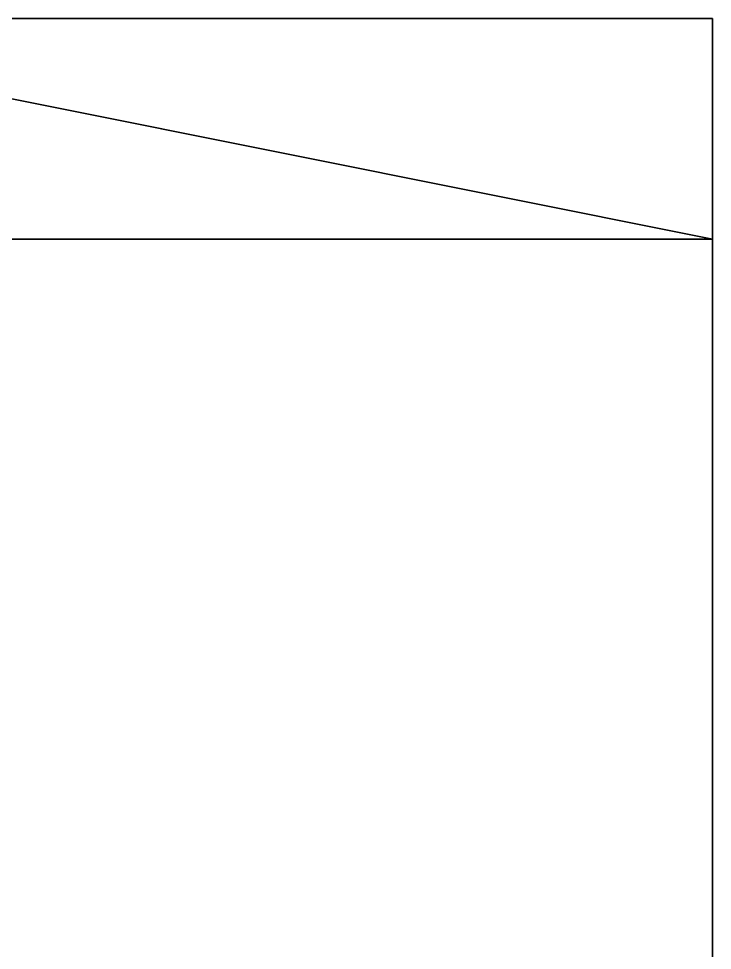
# Model space of a CAD drawing. Header units: inches. Extents: x 62 to 1153, y 3 to 780.
# Drawn here: x 414.78 to 427.37, y 225.5 to 242.4 of the extents above; entities that cross this region are included whole.
import ezdxf

# ---------------------------------------------------------------- set-up
doc = ezdxf.new("R2010")
doc.units = ezdxf.units.IN
doc.header["$MEASUREMENT"] = 0
doc.layers.add('ConstLine', color=6, linetype='Continuous')

msp = doc.modelspace()

# ---------------------------------------------------------------- linework, layer by layer
at = {"layer": 'ConstLine'}
for points in [[(377.371, 242.405), (402.371, 242.405, 25.964), (427.371, 242.405)], [(403.106, 242.405, 26.013), (427.371, 242.405), (402.371, 242.405, 25.964)], [(403.518, 242.405, 26.105), (427.371, 242.405), (403.106, 242.405, 26.013)], [(404.111, 242.405, 26.323), (427.371, 242.405), (403.518, 242.405, 26.105)], [(404.111, 242.405, 26.323), (404.843, 242.405, 26.738), (427.371, 242.405)], [(404.843, 242.405, 26.738), (405.481, 242.405, 27.288), (427.371, 242.405)], [(405.016, 242.405, 33.637), (427.371, 242.405, 48), (405.335, 242.405, 33.362)], [(427.371, 242.405, 48), (405.016, 242.405, 33.637), (407.371, 242.405, 43.9)], [(405.626, 242.405, 33.056), (405.335, 242.405, 33.362), (427.371, 242.405, 48)], [(405.481, 242.405, 27.288), (405.998, 242.405, 27.951), (427.371, 242.405)], [(427.371, 242.405, 48), (406.111, 242.405, 32.367), (405.626, 242.405, 33.056)], [(406.377, 242.405, 28.703), (427.371, 242.405), (405.998, 242.405, 27.951)], [(406.32, 242.405, 31.941), (406.111, 242.405, 32.367), (427.371, 242.405, 48)], [(406.606, 242.405, 30.983), (406.32, 242.405, 31.941), (427.371, 242.405, 48)], [(406.377, 242.405, 28.703), (406.601, 242.405, 29.514), (427.371, 242.405)], [(406.663, 242.405, 30.354), (427.371, 242.405, 48), (406.601, 242.405, 29.514)], [(427.371, 242.405), (406.601, 242.405, 29.514), (427.371, 242.405, 48)], [(427.371, 242.405, 48), (406.663, 242.405, 30.354), (406.606, 242.405, 30.983)], [(427.371, 242.405, 48), (407.371, 242.405, 43.9), (407.371, 242.405, 48)], [(407.371, 242.405, 48), (407.371, 238.405, 48), (427.371, 238.405, 48)], [(407.371, 242.405, 48), (427.371, 238.405, 48), (427.371, 242.405, 48)], [(427.371, 242.405), (427.371, 242.405, 48), (427.371, 238.405, 4)], [(427.371, 238.405, 48), (427.371, 238.405, 4), (427.371, 242.405, 48)], [(427.371, 242.405), (427.371, 238.405, 4), (427.371, 188.205, 4)], [(427.371, 242.405), (427.371, 188.205, 4), (427.371, 184.205)], [(402.001, 238.405, 4), (427.371, 238.405, 4), (403.916, 238.405, 26.243)], [(404.668, 238.405, 26.621), (403.916, 238.405, 26.243), (427.371, 238.405, 4)], [(405.332, 238.405, 27.139), (404.668, 238.405, 26.621), (427.371, 238.405, 4)], [(405.881, 238.405, 27.776), (405.332, 238.405, 27.139), (427.371, 238.405, 4)], [(405.756, 238.405, 32.89), (427.371, 238.405, 48), (405.335, 238.405, 33.362)], [(407.371, 238.405, 43.9), (405.335, 238.405, 33.362), (427.371, 238.405, 48)], [(406.111, 238.405, 32.367), (427.371, 238.405, 48), (405.756, 238.405, 32.89)], [(406.296, 238.405, 28.508), (405.881, 238.405, 27.776), (427.371, 238.405, 4)], [(406.377, 238.405, 31.794), (427.371, 238.405, 48), (406.111, 238.405, 32.367)], [(406.296, 238.405, 28.508), (427.371, 238.405, 4), (406.56, 238.405, 29.308)], [(406.601, 238.405, 30.982), (427.371, 238.405, 48), (406.377, 238.405, 31.794)], [(406.56, 238.405, 29.308), (427.371, 238.405, 4), (406.663, 238.405, 30.143)], [(406.663, 238.405, 30.143), (427.371, 238.405, 48), (406.601, 238.405, 30.982)], [(427.371, 238.405, 48), (406.663, 238.405, 30.143), (427.371, 238.405, 4)], [(427.371, 238.405, 48), (407.371, 238.405, 48), (407.371, 238.405, 43.9)]]:
    msp.add_3dface(points, dxfattribs=at)

doc.saveas('drawing.dxf')
